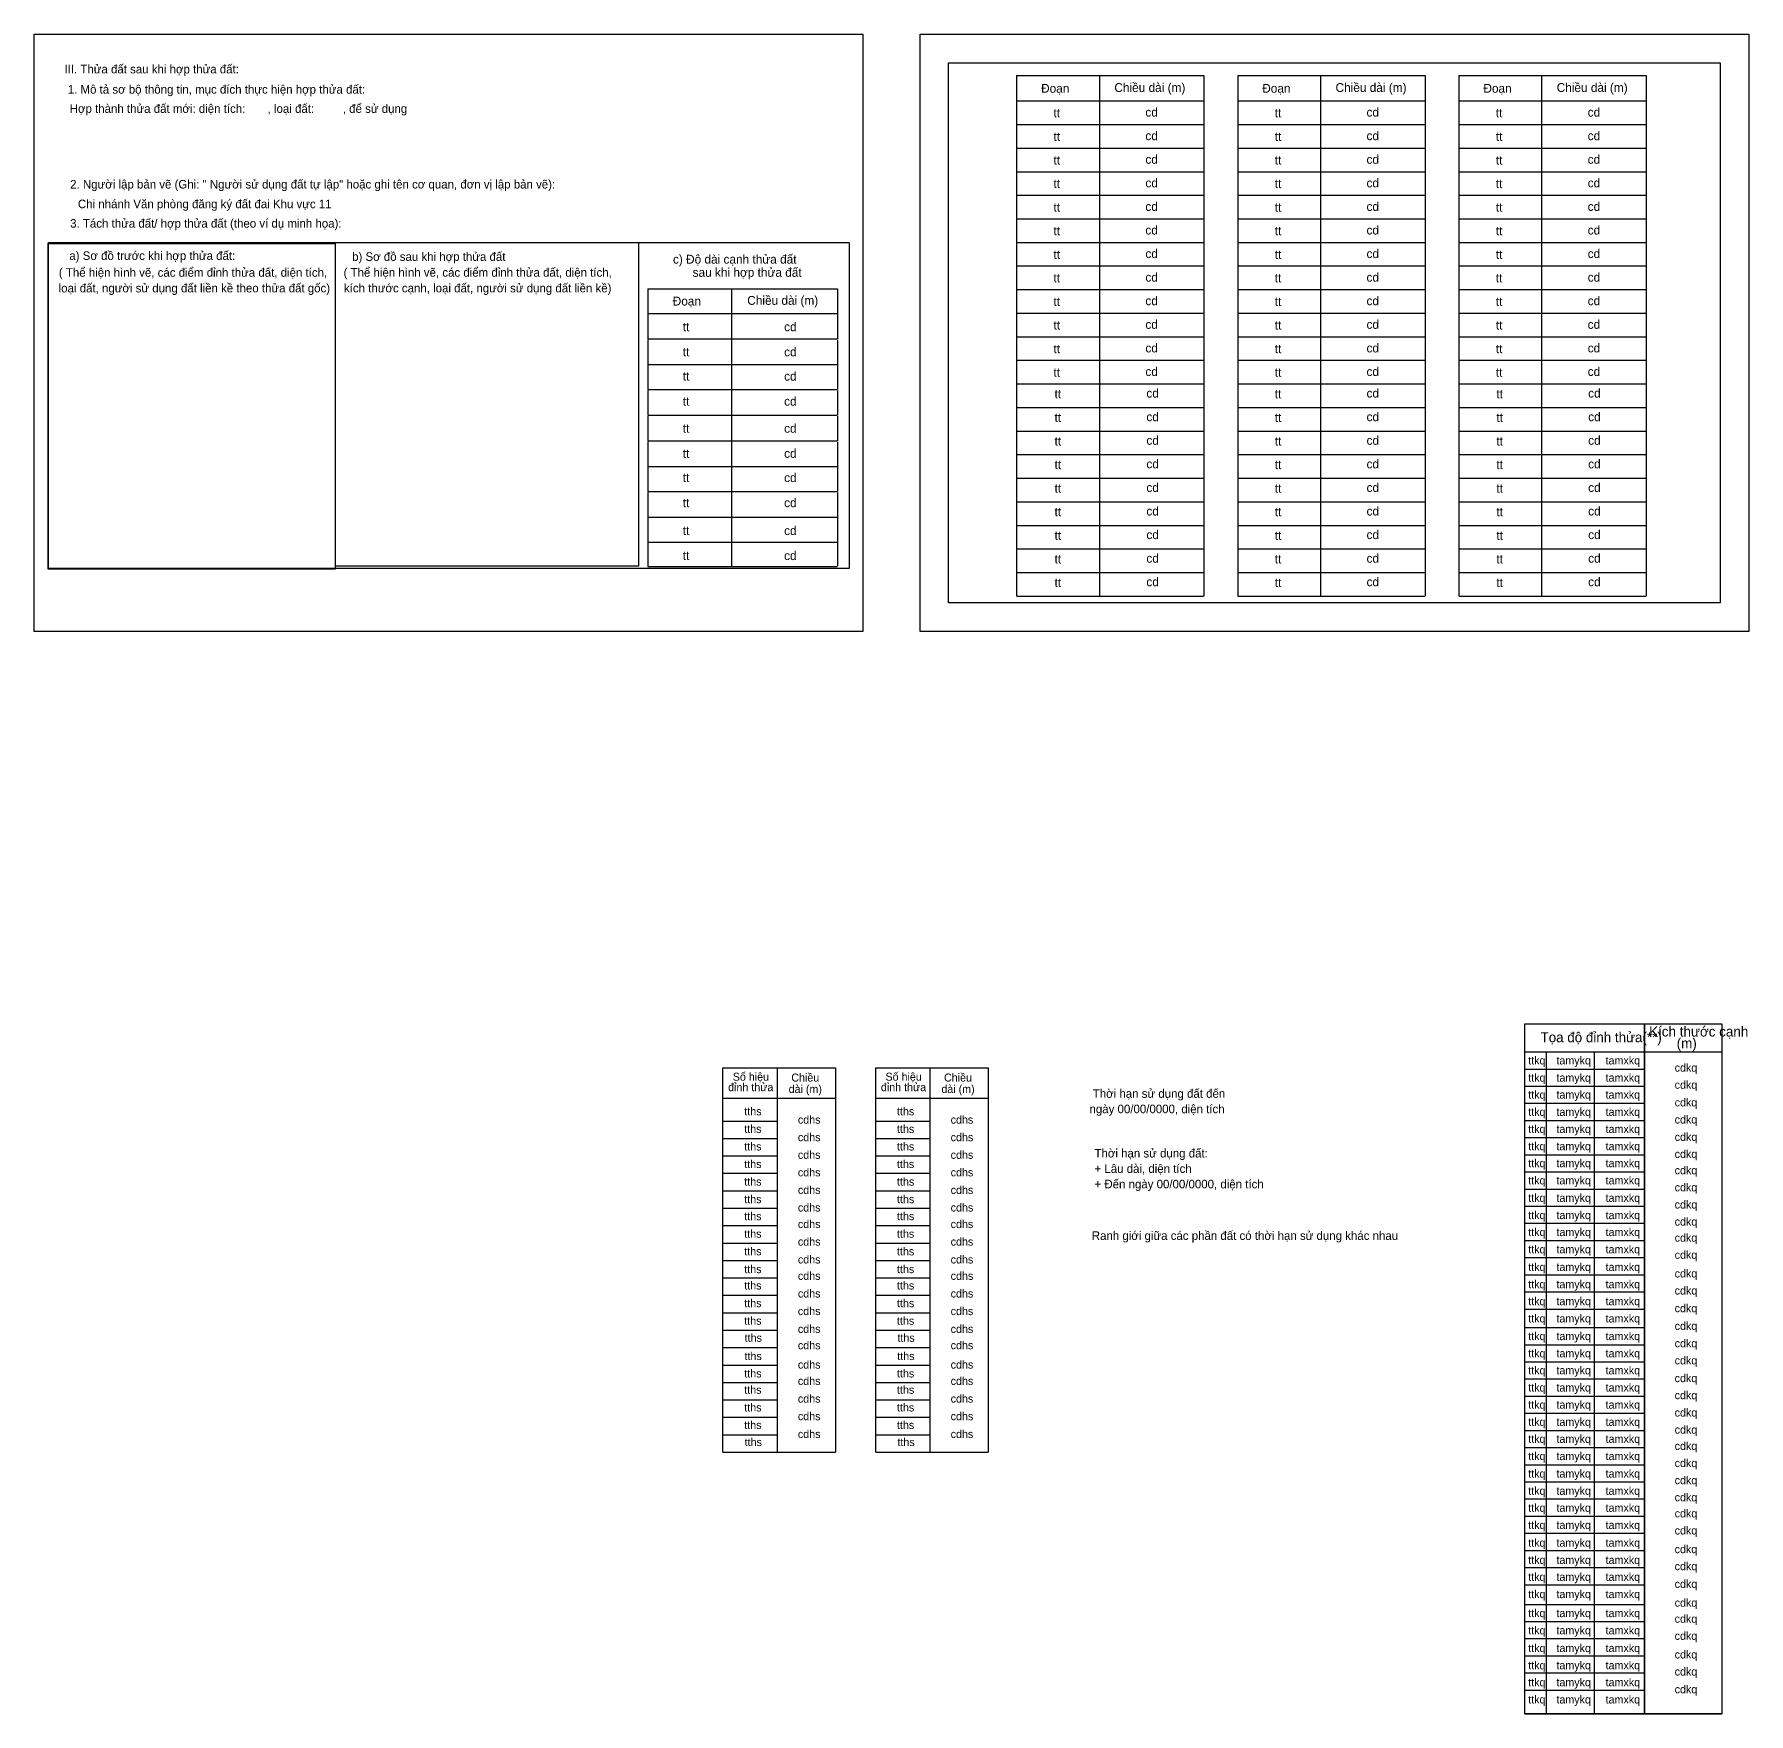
# Model space of a CAD drawing. Extents: x 559917 to 560142, y 2373609 to 2373668.
# Drawn here: x 560020.1 to 560080.1, y 2373609.4 to 2373668.2 of the extents above; entities that cross this region are included whole.
import ezdxf

# ---------------------------------------------------------------- set-up
doc = ezdxf.new("R2010")
doc.units = 0
for name, color, linetype in [('Level 24', 7, 'Continuous'), ('Level 25', 7, 'Continuous'), ('Level 56', 7, 'Continuous'), ('Level 60', 7, 'Continuous'), ('Level 61', 7, 'Continuous')]:
    doc.layers.add(name, color=color, linetype=linetype)

msp = doc.modelspace()

# ---------------------------------------------------------------- linework, layer by layer
at = {"layer": 'Level 24'}
msp.add_lwpolyline([(560030.641, 2373660.885), (560041.246, 2373660.885), (560041.246, 2373649.55), (560030.641, 2373649.55)], close=True, dxfattribs=at)
at = {"layer": 'Level 25'}
msp.add_lwpolyline([(560020.589, 2373660.845), (560030.625, 2373660.845), (560030.625, 2373649.445), (560020.589, 2373649.445)], close=True, dxfattribs=at)
at = {"layer": 'Level 60'}
for p, q in [((560054.477, 2373666.73), (560061.029, 2373666.73)), ((560054.477, 2373666.73), (560054.477, 2373648.503)), ((560057.372, 2373666.73), (560057.372, 2373648.503)), ((560061.029, 2373666.73), (560061.029, 2373648.503)), ((560062.216, 2373666.73), (560062.216, 2373648.503)), ((560062.216, 2373666.73), (560068.769, 2373666.73)), ((560065.111, 2373666.73), (560065.111, 2373648.503)), ((560068.769, 2373666.73), (560068.769, 2373648.503)), ((560069.956, 2373666.73), (560069.956, 2373648.503)), ((560069.956, 2373666.73), (560076.508, 2373666.73)), ((560072.851, 2373666.73), (560072.851, 2373648.503)), ((560076.508, 2373666.73), (560076.508, 2373648.503)), ((560054.481, 2373665.835), (560061.022, 2373665.835)), ((560062.221, 2373665.835), (560068.762, 2373665.835)), ((560069.96, 2373665.835), (560076.502, 2373665.835)), ((560054.481, 2373665.01), (560061.022, 2373665.01)), ((560062.221, 2373665.01), (560068.762, 2373665.01)), ((560069.96, 2373665.01), (560076.502, 2373665.01)), ((560054.481, 2373664.184), (560061.022, 2373664.184)), ((560062.221, 2373664.184), (560068.762, 2373664.184)), ((560069.96, 2373664.184), (560076.502, 2373664.184)), ((560054.481, 2373663.359), (560061.022, 2373663.359)), ((560062.221, 2373663.359), (560068.762, 2373663.359)), ((560069.96, 2373663.359), (560076.502, 2373663.359)), ((560054.481, 2373662.534), (560061.022, 2373662.534)), ((560062.221, 2373662.534), (560068.762, 2373662.534)), ((560069.96, 2373662.534), (560076.502, 2373662.534)), ((560054.481, 2373661.708), (560061.022, 2373661.708)), ((560062.221, 2373661.708), (560068.762, 2373661.708)), ((560069.96, 2373661.708), (560076.502, 2373661.708)), ((560041.246, 2373660.885), (560041.246, 2373649.565)), ((560054.481, 2373660.883), (560061.022, 2373660.883)), ((560062.221, 2373660.883), (560068.762, 2373660.883)), ((560069.96, 2373660.883), (560076.502, 2373660.883)), ((560054.481, 2373660.058), (560061.022, 2373660.058)), ((560062.221, 2373660.058), (560068.762, 2373660.058)), ((560069.96, 2373660.058), (560076.502, 2373660.058)), ((560041.568, 2373659.263), (560048.206, 2373659.263)), ((560041.568, 2373659.263), (560041.568, 2373658.395)), ((560044.5, 2373659.263), (560044.5, 2373658.395)), ((560048.211, 2373659.263), (560048.211, 2373658.395)), ((560054.481, 2373659.232), (560061.022, 2373659.232)), ((560062.221, 2373659.232), (560068.762, 2373659.232)), ((560069.96, 2373659.232), (560076.502, 2373659.232)), ((560041.568, 2373658.378), (560041.568, 2373657.51)), ((560041.572, 2373658.395), (560048.199, 2373658.395)), ((560044.5, 2373658.378), (560044.5, 2373657.51)), ((560048.211, 2373658.378), (560048.211, 2373657.51)), ((560054.481, 2373658.407), (560061.022, 2373658.407)), ((560062.221, 2373658.407), (560068.762, 2373658.407)), ((560069.96, 2373658.407), (560076.502, 2373658.407)), ((560041.568, 2373657.477), (560041.568, 2373656.61)), ((560041.572, 2373657.51), (560048.199, 2373657.51)), ((560044.5, 2373657.477), (560044.5, 2373656.61)), ((560048.211, 2373657.477), (560048.211, 2373656.61)), ((560054.481, 2373657.582), (560061.022, 2373657.582)), ((560062.221, 2373657.582), (560068.762, 2373657.582)), ((560069.96, 2373657.582), (560076.502, 2373657.582)), ((560041.568, 2373656.599), (560041.568, 2373655.732)), ((560041.572, 2373656.61), (560048.199, 2373656.61)), ((560044.5, 2373656.599), (560044.5, 2373655.732)), ((560048.211, 2373656.599), (560048.211, 2373655.732)), ((560054.481, 2373656.756), (560061.022, 2373656.756)), ((560062.221, 2373656.756), (560068.762, 2373656.756)), ((560069.96, 2373656.756), (560076.502, 2373656.756)), ((560054.481, 2373655.931), (560061.022, 2373655.931)), ((560062.221, 2373655.931), (560068.762, 2373655.931)), ((560069.96, 2373655.931), (560076.502, 2373655.931)), ((560041.568, 2373655.699), (560041.568, 2373654.832)), ((560041.572, 2373655.732), (560048.199, 2373655.732)), ((560044.5, 2373655.699), (560044.5, 2373654.832)), ((560048.211, 2373655.699), (560048.211, 2373654.832)), ((560041.568, 2373654.807), (560041.568, 2373653.939)), ((560041.572, 2373654.832), (560048.199, 2373654.832)), ((560044.5, 2373654.807), (560044.5, 2373653.939)), ((560048.211, 2373654.807), (560048.211, 2373653.939)), ((560054.481, 2373655.106), (560061.022, 2373655.106)), ((560062.221, 2373655.106), (560068.762, 2373655.106)), ((560069.96, 2373655.106), (560076.502, 2373655.106)), ((560054.481, 2373654.28), (560061.022, 2373654.28)), ((560062.221, 2373654.28), (560068.762, 2373654.28)), ((560069.96, 2373654.28), (560076.502, 2373654.28)), ((560041.568, 2373653.907), (560041.568, 2373653.039)), ((560041.572, 2373653.939), (560048.199, 2373653.939)), ((560044.5, 2373653.907), (560044.5, 2373653.039)), ((560048.211, 2373653.907), (560048.211, 2373653.039)), ((560054.481, 2373653.455), (560061.022, 2373653.455)), ((560062.221, 2373653.455), (560068.762, 2373653.455)), ((560069.96, 2373653.455), (560076.502, 2373653.455)), ((560041.568, 2373653.028), (560041.568, 2373652.161)), ((560041.572, 2373653.039), (560048.199, 2373653.039)), ((560044.5, 2373653.028), (560044.5, 2373652.161)), ((560048.211, 2373653.028), (560048.211, 2373652.161)), ((560054.481, 2373652.63), (560061.022, 2373652.63)), ((560062.221, 2373652.63), (560068.762, 2373652.63)), ((560069.96, 2373652.63), (560076.502, 2373652.63)), ((560041.568, 2373652.128), (560041.568, 2373651.261)), ((560041.572, 2373652.161), (560048.199, 2373652.161)), ((560044.5, 2373652.128), (560044.5, 2373651.261)), ((560048.211, 2373652.128), (560048.211, 2373651.261)), ((560054.481, 2373651.805), (560061.022, 2373651.805)), ((560062.221, 2373651.805), (560068.762, 2373651.805)), ((560069.96, 2373651.805), (560076.502, 2373651.805)), ((560041.568, 2373651.262), (560041.568, 2373650.395)), ((560041.572, 2373651.261), (560048.199, 2373651.261)), ((560044.5, 2373651.262), (560044.5, 2373650.395)), ((560048.211, 2373651.271), (560048.211, 2373650.403)), ((560041.568, 2373650.405), (560041.568, 2373649.538)), ((560044.5, 2373650.405), (560044.5, 2373649.538)), ((560048.211, 2373650.413), (560048.211, 2373649.546)), ((560054.481, 2373650.979), (560061.022, 2373650.979)), ((560062.221, 2373650.979), (560068.762, 2373650.979)), ((560069.96, 2373650.979), (560076.502, 2373650.979)), ((560041.572, 2373650.395), (560048.199, 2373650.395)), ((560054.481, 2373650.154), (560061.022, 2373650.154)), ((560062.221, 2373650.154), (560068.762, 2373650.154)), ((560069.96, 2373650.154), (560076.502, 2373650.154)), ((560041.572, 2373649.538), (560048.199, 2373649.538)), ((560054.481, 2373649.329), (560061.022, 2373649.329)), ((560062.221, 2373649.329), (560068.762, 2373649.329)), ((560069.96, 2373649.329), (560076.502, 2373649.329)), ((560054.481, 2373648.503), (560061.022, 2373648.503)), ((560062.221, 2373648.503), (560068.762, 2373648.503)), ((560069.96, 2373648.503), (560076.502, 2373648.503)), ((560072.257, 2373633.534), (560076.448, 2373633.534)), ((560076.448, 2373633.158), (560076.448, 2373624.926)), ((560072.257, 2373632.552), (560079.156, 2373632.552)), ((560072.257, 2373632.552), (560073.004, 2373632.552)), ((560073.004, 2373632.552), (560073.004, 2373609.387)), ((560073.004, 2373632.552), (560074.692, 2373632.552)), ((560074.692, 2373632.552), (560074.692, 2373609.387)), ((560074.692, 2373632.552), (560076.448, 2373632.552)), ((560076.448, 2373632.552), (560077.802, 2373632.552)), ((560077.802, 2373632.552), (560079.156, 2373632.552)), ((560044.2, 2373631.994), (560048.132, 2373631.994)), ((560044.2, 2373618.542), (560044.2, 2373631.994)), ((560046.104, 2373618.542), (560046.104, 2373631.994)), ((560048.132, 2373631.994), (560048.132, 2373618.542)), ((560049.546, 2373631.994), (560053.478, 2373631.994)), ((560049.546, 2373618.542), (560049.546, 2373631.994)), ((560051.45, 2373618.542), (560051.45, 2373631.994)), ((560053.478, 2373631.994), (560053.478, 2373618.542)), ((560072.257, 2373631.952), (560076.448, 2373631.952)), ((560072.257, 2373631.352), (560076.448, 2373631.352)), ((560044.2, 2373630.932), (560048.132, 2373630.932)), ((560049.546, 2373630.932), (560053.478, 2373630.932)), ((560072.257, 2373630.752), (560076.448, 2373630.752)), ((560044.2, 2373630.132), (560046.104, 2373630.132)), ((560049.546, 2373630.132), (560051.45, 2373630.132)), ((560072.257, 2373630.152), (560076.448, 2373630.152)), ((560044.2, 2373629.522), (560046.104, 2373629.522)), ((560049.546, 2373629.522), (560051.45, 2373629.522)), ((560072.257, 2373629.552), (560076.448, 2373629.552)), ((560044.2, 2373628.912), (560046.104, 2373628.912)), ((560049.546, 2373628.912), (560051.45, 2373628.912)), ((560072.257, 2373628.952), (560076.448, 2373628.952)), ((560044.2, 2373628.302), (560046.104, 2373628.302)), ((560049.546, 2373628.302), (560051.45, 2373628.302)), ((560072.257, 2373628.352), (560076.448, 2373628.352)), ((560044.2, 2373627.692), (560046.104, 2373627.692)), ((560049.546, 2373627.692), (560051.45, 2373627.692)), ((560072.257, 2373627.752), (560076.448, 2373627.752)), ((560044.2, 2373627.082), (560046.104, 2373627.082)), ((560049.546, 2373627.082), (560051.45, 2373627.082)), ((560072.257, 2373627.152), (560076.448, 2373627.152)), ((560044.2, 2373626.472), (560046.104, 2373626.472)), ((560049.546, 2373626.472), (560051.45, 2373626.472)), ((560072.257, 2373626.552), (560076.448, 2373626.552)), ((560044.2, 2373625.862), (560046.104, 2373625.862)), ((560049.546, 2373625.862), (560051.45, 2373625.862)), ((560072.257, 2373625.952), (560076.448, 2373625.952)), ((560044.2, 2373625.252), (560046.104, 2373625.252)), ((560049.546, 2373625.252), (560051.45, 2373625.252)), ((560072.257, 2373625.352), (560076.448, 2373625.352)), ((560044.2, 2373624.642), (560046.104, 2373624.642)), ((560049.546, 2373624.642), (560051.45, 2373624.642)), ((560072.257, 2373624.752), (560076.448, 2373624.752)), ((560044.2, 2373624.032), (560046.104, 2373624.032)), ((560049.546, 2373624.032), (560051.45, 2373624.032)), ((560072.257, 2373624.152), (560076.448, 2373624.152)), ((560044.2, 2373623.422), (560046.104, 2373623.422)), ((560049.546, 2373623.422), (560051.45, 2373623.422)), ((560072.257, 2373623.552), (560076.448, 2373623.552)), ((560044.2, 2373622.812), (560046.104, 2373622.812)), ((560049.546, 2373622.812), (560051.45, 2373622.812)), ((560072.257, 2373622.903), (560073.004, 2373622.903)), ((560073.004, 2373622.903), (560074.692, 2373622.903)), ((560074.692, 2373622.903), (560076.448, 2373622.903)), ((560044.2, 2373622.202), (560046.104, 2373622.202)), ((560049.546, 2373622.202), (560051.45, 2373622.202)), ((560072.257, 2373622.303), (560076.448, 2373622.303)), ((560072.257, 2373621.703), (560076.448, 2373621.703)), ((560044.2, 2373621.592), (560046.104, 2373621.592)), ((560049.546, 2373621.592), (560051.45, 2373621.592)), ((560072.257, 2373621.103), (560076.448, 2373621.103)), ((560044.2, 2373620.982), (560046.104, 2373620.982)), ((560049.546, 2373620.982), (560051.45, 2373620.982)), ((560072.257, 2373620.503), (560076.448, 2373620.503)), ((560044.2, 2373620.372), (560046.104, 2373620.372)), ((560049.546, 2373620.372), (560051.45, 2373620.372)), ((560072.257, 2373619.903), (560076.448, 2373619.903)), ((560044.2, 2373619.762), (560046.104, 2373619.762)), ((560049.546, 2373619.762), (560051.45, 2373619.762)), ((560072.257, 2373619.303), (560076.448, 2373619.303)), ((560044.2, 2373619.152), (560046.104, 2373619.152)), ((560049.546, 2373619.152), (560051.45, 2373619.152)), ((560072.257, 2373618.703), (560076.448, 2373618.703)), ((560044.2, 2373618.542), (560048.132, 2373618.542)), ((560049.546, 2373618.542), (560053.478, 2373618.542)), ((560072.257, 2373618.103), (560076.448, 2373618.103)), ((560072.257, 2373617.503), (560076.448, 2373617.503)), ((560072.257, 2373616.903), (560076.448, 2373616.903)), ((560072.257, 2373616.303), (560076.448, 2373616.303)), ((560072.257, 2373615.703), (560076.448, 2373615.703)), ((560072.257, 2373615.103), (560076.448, 2373615.103)), ((560072.257, 2373614.503), (560076.448, 2373614.503)), ((560072.257, 2373613.903), (560076.448, 2373613.903)), ((560072.257, 2373613.215), (560076.448, 2373613.215)), ((560072.257, 2373612.615), (560076.448, 2373612.615)), ((560072.257, 2373612.015), (560076.448, 2373612.015)), ((560072.257, 2373611.415), (560076.448, 2373611.415)), ((560072.257, 2373610.815), (560076.448, 2373610.815)), ((560072.257, 2373610.215), (560076.448, 2373610.215)), ((560072.257, 2373609.387), (560079.156, 2373609.387))]:
    msp.add_line(p, q, dxfattribs=at)
for points in [[(560020.59, 2373660.885), (560048.612, 2373660.885), (560048.612, 2373649.473), (560020.59, 2373649.473)], [(560072.257, 2373633.534), (560076.448, 2373633.534), (560076.448, 2373609.387), (560072.257, 2373609.387)], [(560076.448, 2373633.534), (560079.156, 2373633.534), (560079.156, 2373609.387), (560076.448, 2373609.387)]]:
    msp.add_lwpolyline(points, close=True, dxfattribs=at)
at = {"layer": 'Level 61'}
for points in [[(560020.098, 2373668.167), (560049.098, 2373668.167), (560049.098, 2373647.267), (560020.098, 2373647.267)], [(560051.098, 2373668.167), (560080.098, 2373668.167), (560080.098, 2373647.267), (560051.098, 2373647.267)], [(560052.098, 2373667.167), (560079.098, 2373667.167), (560079.098, 2373648.267), (560052.098, 2373648.267)]]:
    msp.add_lwpolyline(points, close=True, dxfattribs=at)

# ---------------------------------------------------------------- texts
at = {"layer": 'Level 56'}
for s, height, p in [('tt', 0.3095, (560055.769, 2373665.26)), ('cd', 0.3095, (560058.983, 2373665.286)), ('tt', 0.3095, (560063.509, 2373665.26)), ('cd', 0.3095, (560066.722, 2373665.286)), ('tt', 0.3095, (560071.248, 2373665.26)), ('cd', 0.3095, (560074.462, 2373665.286)), ('tt', 0.3095, (560055.769, 2373664.435)), ('cd', 0.3095, (560058.983, 2373664.461)), ('tt', 0.3095, (560063.509, 2373664.435)), ('cd', 0.3095, (560066.722, 2373664.461)), ('tt', 0.3095, (560071.248, 2373664.435)), ('cd', 0.3095, (560074.462, 2373664.461)), ('tt', 0.3095, (560055.769, 2373663.609)), ('cd', 0.3095, (560058.983, 2373663.636)), ('tt', 0.3095, (560063.509, 2373663.609)), ('cd', 0.3095, (560066.722, 2373663.636)), ('tt', 0.3095, (560071.248, 2373663.609)), ('cd', 0.3095, (560074.462, 2373663.636)), ('tt', 0.3095, (560055.769, 2373662.784)), ('cd', 0.3095, (560058.983, 2373662.81)), ('tt', 0.3095, (560063.509, 2373662.784)), ('cd', 0.3095, (560066.722, 2373662.81)), ('tt', 0.3095, (560071.248, 2373662.784)), ('cd', 0.3095, (560074.462, 2373662.81)), ('tt', 0.3095, (560055.769, 2373661.959)), ('cd', 0.3095, (560058.983, 2373661.985)), ('tt', 0.3095, (560063.509, 2373661.959)), ('cd', 0.3095, (560066.722, 2373661.985)), ('tt', 0.3095, (560071.248, 2373661.959)), ('cd', 0.3095, (560074.462, 2373661.985)), ('tt', 0.3095, (560055.769, 2373661.133)), ('cd', 0.3095, (560058.983, 2373661.16)), ('tt', 0.3095, (560063.509, 2373661.133)), ('cd', 0.3095, (560066.722, 2373661.16)), ('tt', 0.3095, (560071.248, 2373661.133)), ('cd', 0.3095, (560074.462, 2373661.16)), ('cd', 0.3095, (560058.983, 2373660.335)), ('cd', 0.3095, (560066.722, 2373660.335)), ('cd', 0.3095, (560074.462, 2373660.335)), ('tt', 0.3095, (560055.769, 2373660.308)), ('tt', 0.3095, (560063.509, 2373660.308)), ('tt', 0.3095, (560071.248, 2373660.308)), ('tt', 0.3095, (560055.769, 2373659.483)), ('cd', 0.3095, (560058.983, 2373659.509)), ('tt', 0.3095, (560063.509, 2373659.483)), ('cd', 0.3095, (560066.722, 2373659.509)), ('tt', 0.3095, (560071.248, 2373659.483)), ('cd', 0.3095, (560074.462, 2373659.509)), ('tt', 0.3095, (560055.769, 2373658.657)), ('cd', 0.3095, (560058.983, 2373658.684)), ('tt', 0.3095, (560063.509, 2373658.657)), ('cd', 0.3095, (560066.722, 2373658.684)), ('tt', 0.3095, (560071.248, 2373658.657)), ('cd', 0.3095, (560074.462, 2373658.684)), ('tt', 0.3095, (560042.792, 2373657.774)), ('cd', 0.3095, (560046.34, 2373657.774)), ('tt', 0.3095, (560055.769, 2373657.832)), ('cd', 0.3095, (560058.983, 2373657.859)), ('tt', 0.3095, (560063.509, 2373657.832)), ('cd', 0.3095, (560066.722, 2373657.859)), ('tt', 0.3095, (560071.248, 2373657.832)), ('cd', 0.3095, (560074.462, 2373657.859)), ('tt', 0.3095, (560042.792, 2373656.896)), ('cd', 0.3095, (560046.34, 2373656.896)), ('tt', 0.3095, (560055.769, 2373657.007)), ('cd', 0.3095, (560058.983, 2373657.033)), ('tt', 0.3095, (560063.509, 2373657.007)), ('cd', 0.3095, (560066.722, 2373657.033)), ('tt', 0.3095, (560071.248, 2373657.007)), ('cd', 0.3095, (560074.462, 2373657.033)), ('tt', 0.3095, (560055.769, 2373656.181)), ('cd', 0.3095, (560058.983, 2373656.208)), ('tt', 0.3095, (560063.509, 2373656.181)), ('cd', 0.3095, (560066.722, 2373656.208)), ('tt', 0.3095, (560071.248, 2373656.181)), ('cd', 0.3095, (560074.462, 2373656.208)), ('tt', 0.3095, (560042.792, 2373656.046)), ('cd', 0.3095, (560046.34, 2373656.046)), ('tt', 0.3095, (560042.792, 2373655.169)), ('cd', 0.3095, (560046.34, 2373655.169)), ('tt', 0.3095, (560055.805, 2373655.424)), ('cd', 0.3095, (560059.018, 2373655.451)), ('tt', 0.3095, (560063.51, 2373655.424)), ('cd', 0.3095, (560066.723, 2373655.451)), ('tt', 0.3095, (560071.265, 2373655.424)), ('cd', 0.3095, (560074.479, 2373655.451)), ('tt', 0.3095, (560055.805, 2373654.599)), ('cd', 0.3095, (560059.018, 2373654.625)), ('tt', 0.3095, (560063.51, 2373654.599)), ('cd', 0.3095, (560066.723, 2373654.625)), ('tt', 0.3095, (560071.265, 2373654.599)), ('cd', 0.3095, (560074.479, 2373654.625)), ('tt', 0.3095, (560042.792, 2373654.222)), ('cd', 0.3095, (560046.34, 2373654.222)), ('tt', 0.3095, (560055.805, 2373653.773)), ('cd', 0.3095, (560059.018, 2373653.8)), ('tt', 0.3095, (560063.51, 2373653.773)), ('cd', 0.3095, (560066.723, 2373653.8)), ('tt', 0.3095, (560071.265, 2373653.773)), ('cd', 0.3095, (560074.479, 2373653.8)), ('tt', 0.3095, (560042.792, 2373653.344)), ('cd', 0.3095, (560046.34, 2373653.344)), ('cd', 0.3095, (560046.34, 2373652.495)), ('tt', 0.3095, (560055.805, 2373652.948)), ('cd', 0.3095, (560059.018, 2373652.975)), ('tt', 0.3095, (560063.51, 2373652.948)), ('cd', 0.3095, (560066.723, 2373652.975)), ('tt', 0.3095, (560071.265, 2373652.948)), ('cd', 0.3095, (560074.479, 2373652.975)), ('tt', 0.3095, (560042.792, 2373652.495)), ('tt', 0.3095, (560055.805, 2373652.123)), ('cd', 0.3095, (560059.018, 2373652.149)), ('tt', 0.3095, (560063.51, 2373652.123)), ('cd', 0.3095, (560066.723, 2373652.149)), ('tt', 0.3095, (560071.265, 2373652.123)), ('cd', 0.3095, (560074.479, 2373652.149)), ('tt', 0.3095, (560042.792, 2373651.617)), ('cd', 0.3095, (560046.34, 2373651.617)), ('cd', 0.3095, (560059.018, 2373651.324)), ('cd', 0.3095, (560066.723, 2373651.324)), ('cd', 0.3095, (560074.479, 2373651.324)), ('tt', 0.3095, (560055.805, 2373651.298)), ('tt', 0.3095, (560063.51, 2373651.298)), ('tt', 0.3095, (560071.265, 2373651.298)), ('tt', 0.3095, (560042.792, 2373650.642)), ('cd', 0.3095, (560046.34, 2373650.642)), ('tt', 0.3095, (560055.805, 2373650.472)), ('cd', 0.3095, (560059.018, 2373650.499)), ('tt', 0.3095, (560063.51, 2373650.472)), ('cd', 0.3095, (560066.723, 2373650.499)), ('tt', 0.3095, (560071.265, 2373650.472)), ('cd', 0.3095, (560074.479, 2373650.499)), ('tt', 0.3095, (560042.792, 2373649.765)), ('cd', 0.3095, (560046.34, 2373649.765)), ('tt', 0.3095, (560055.805, 2373649.647)), ('cd', 0.3095, (560059.018, 2373649.673)), ('tt', 0.3095, (560063.51, 2373649.647)), ('cd', 0.3095, (560066.723, 2373649.673)), ('tt', 0.3095, (560071.265, 2373649.647)), ('cd', 0.3095, (560074.479, 2373649.673)), ('tt', 0.3095, (560055.805, 2373648.822)), ('cd', 0.3095, (560059.018, 2373648.848)), ('tt', 0.3095, (560063.51, 2373648.822)), ('cd', 0.3095, (560066.723, 2373648.848)), ('tt', 0.3095, (560071.265, 2373648.822)), ('cd', 0.3095, (560074.479, 2373648.848)), ('ttkq', 0.28, (560072.382, 2373632.112)), ('tamykq', 0.28, (560073.368, 2373632.112)), ('tamxkq', 0.28, (560075.09, 2373632.112)), ('ttkq', 0.28, (560072.382, 2373631.509)), ('tamykq', 0.28, (560073.368, 2373631.509)), ('tamxkq', 0.28, (560075.09, 2373631.509)), ('cdkq', 0.28, (560077.506, 2373631.859)), ('Thời hạn sử dụng đất đến', 0.3, (560057.142, 2373630.944)), ('ttkq', 0.28, (560072.382, 2373630.915)), ('tamykq', 0.28, (560073.368, 2373630.915)), ('tamxkq', 0.28, (560075.09, 2373630.915)), ('cdkq', 0.28, (560077.506, 2373631.261)), ('tths', 0.28, (560044.945, 2373630.331)), ('tths', 0.28, (560050.29, 2373630.331)), ('ngày 00/00/0000, diện tích', 0.3, (560057.028, 2373630.404)), ('ttkq', 0.28, (560072.382, 2373630.312)), ('tamykq', 0.28, (560073.368, 2373630.312)), ('tamxkq', 0.28, (560075.09, 2373630.312)), ('cdkq', 0.28, (560077.506, 2373630.642)), ('tths', 0.28, (560044.945, 2373629.716)), ('cdhs', 0.28, (560046.822, 2373630.039)), ('tths', 0.28, (560050.29, 2373629.716)), ('cdhs', 0.28, (560052.168, 2373630.039)), ('ttkq', 0.28, (560072.382, 2373629.713)), ('tamykq', 0.28, (560073.368, 2373629.713)), ('tamxkq', 0.28, (560075.09, 2373629.713)), ('cdkq', 0.28, (560077.506, 2373630.044)), ('cdhs', 0.28, (560046.822, 2373629.424)), ('cdhs', 0.28, (560052.168, 2373629.424)), ('ttkq', 0.28, (560072.382, 2373629.11)), ('tamykq', 0.28, (560073.368, 2373629.11)), ('tamxkq', 0.28, (560075.09, 2373629.11)), ('cdkq', 0.28, (560077.506, 2373629.436)), ('tths', 0.28, (560044.945, 2373629.101)), ('cdhs', 0.28, (560046.822, 2373628.809)), ('tths', 0.28, (560050.29, 2373629.101)), ('cdhs', 0.28, (560052.168, 2373628.809)), ('Thời hạn sử dụng đất:', 0.3, (560057.202, 2373628.855)), ('ttkq', 0.28, (560072.382, 2373628.516)), ('tamykq', 0.28, (560073.368, 2373628.516)), ('tamxkq', 0.28, (560075.09, 2373628.516)), ('cdkq', 0.28, (560077.506, 2373628.839)), ('tths', 0.28, (560044.945, 2373628.486)), ('cdhs', 0.28, (560046.822, 2373628.194)), ('tths', 0.28, (560050.29, 2373628.486)), ('cdhs', 0.28, (560052.168, 2373628.194)), ('+ Lâu dài, diện tích', 0.3, (560057.202, 2373628.315)), ('ttkq', 0.28, (560072.382, 2373627.913)), ('tamykq', 0.28, (560073.368, 2373627.913)), ('tamxkq', 0.28, (560075.09, 2373627.913)), ('cdkq', 0.28, (560077.506, 2373628.267)), ('tths', 0.28, (560044.945, 2373627.871)), ('cdhs', 0.28, (560046.822, 2373627.579)), ('tths', 0.28, (560050.29, 2373627.871)), ('cdhs', 0.28, (560052.168, 2373627.579)), ('+ Đến ngày 00/00/0000, diện tích', 0.3, (560057.202, 2373627.775)), ('cdkq', 0.28, (560077.506, 2373627.67)), ('tths', 0.28, (560044.945, 2373627.256)), ('cdhs', 0.28, (560046.822, 2373626.964)), ('tths', 0.28, (560050.29, 2373627.256)), ('cdhs', 0.28, (560052.168, 2373626.964)), ('ttkq', 0.28, (560072.382, 2373627.301)), ('tamykq', 0.28, (560073.368, 2373627.301)), ('tamxkq', 0.28, (560075.09, 2373627.301)), ('cdkq', 0.28, (560077.506, 2373627.068)), ('tths', 0.28, (560044.945, 2373626.661)), ('cdhs', 0.28, (560046.822, 2373626.385)), ('tths', 0.28, (560050.29, 2373626.661)), ('cdhs', 0.28, (560052.168, 2373626.385)), ('ttkq', 0.28, (560072.382, 2373626.698)), ('tamykq', 0.28, (560073.368, 2373626.698)), ('tamxkq', 0.28, (560075.09, 2373626.698)), ('cdkq', 0.28, (560077.506, 2373626.47)), ('tths', 0.28, (560044.945, 2373626.046)), ('cdhs', 0.28, (560046.822, 2373625.77)), ('tths', 0.28, (560050.29, 2373626.046)), ('cdhs', 0.28, (560052.168, 2373625.77)), ('Ranh giới giữa các phần đất có thời hạn sử dụng khác nhau', 0.3, (560057.107, 2373625.97)), ('ttkq', 0.28, (560072.382, 2373626.104)), ('tamykq', 0.28, (560073.368, 2373626.104)), ('tamxkq', 0.28, (560075.09, 2373626.104)), ('cdkq', 0.28, (560077.506, 2373625.908)), ('tths', 0.28, (560044.945, 2373625.431)), ('cdhs', 0.28, (560046.822, 2373625.145)), ('tths', 0.28, (560050.29, 2373625.431)), ('cdhs', 0.28, (560052.168, 2373625.145)), ('ttkq', 0.28, (560072.382, 2373625.501)), ('tamykq', 0.28, (560073.368, 2373625.501)), ('tamxkq', 0.28, (560075.09, 2373625.501)), ('cdkq', 0.28, (560077.506, 2373625.31)), ('tths', 0.28, (560044.945, 2373624.807)), ('cdhs', 0.28, (560046.822, 2373624.573)), ('tths', 0.28, (560050.29, 2373624.807)), ('cdhs', 0.28, (560052.168, 2373624.573)), ('ttkq', 0.28, (560072.382, 2373624.882)), ('tamykq', 0.28, (560073.368, 2373624.882)), ('tamxkq', 0.28, (560075.09, 2373624.882)), ('cdkq', 0.28, (560077.506, 2373624.656)), ('tths', 0.28, (560044.945, 2373624.235)), ('cdhs', 0.28, (560046.822, 2373623.954)), ('tths', 0.28, (560050.29, 2373624.235)), ('cdhs', 0.28, (560052.168, 2373623.954)), ('ttkq', 0.28, (560072.382, 2373624.279)), ('tamykq', 0.28, (560073.368, 2373624.279)), ('tamxkq', 0.28, (560075.09, 2373624.279)), ('cdkq', 0.28, (560077.506, 2373624.058)), ('tths', 0.28, (560044.945, 2373623.616)), ('cdhs', 0.28, (560046.822, 2373623.339)), ('tths', 0.28, (560050.29, 2373623.616)), ('cdhs', 0.28, (560052.168, 2373623.339)), ('ttkq', 0.28, (560072.382, 2373623.685)), ('tamykq', 0.28, (560073.368, 2373623.685)), ('tamxkq', 0.28, (560075.09, 2373623.685)), ('cdkq', 0.28, (560077.506, 2373623.439)), ('tths', 0.28, (560044.945, 2373623.001)), ('cdhs', 0.28, (560046.822, 2373622.715)), ('tths', 0.28, (560050.29, 2373623.001)), ('cdhs', 0.28, (560052.168, 2373622.715)), ('ttkq', 0.28, (560072.382, 2373623.082)), ('tamykq', 0.28, (560073.368, 2373623.082)), ('tamxkq', 0.28, (560075.09, 2373623.082)), ('cdkq', 0.28, (560077.506, 2373622.82)), ('tths', 0.28, (560044.959, 2373622.405)), ('cdhs', 0.28, (560046.822, 2373622.143)), ('tths', 0.28, (560050.305, 2373622.405)), ('cdhs', 0.28, (560052.168, 2373622.143)), ('ttkq', 0.28, (560072.382, 2373622.463)), ('tamykq', 0.28, (560073.368, 2373622.463)), ('tamxkq', 0.28, (560075.09, 2373622.463)), ('cdkq', 0.28, (560077.506, 2373622.21)), ('tths', 0.28, (560044.954, 2373621.765)), ('cdhs', 0.28, (560046.822, 2373621.466)), ('tths', 0.28, (560050.3, 2373621.765)), ('cdhs', 0.28, (560052.168, 2373621.466)), ('ttkq', 0.28, (560072.382, 2373621.86)), ('tamykq', 0.28, (560073.368, 2373621.86)), ('tamxkq', 0.28, (560075.09, 2373621.86)), ('cdkq', 0.28, (560077.506, 2373621.612)), ('tths', 0.28, (560044.945, 2373621.157)), ('cdhs', 0.28, (560046.822, 2373620.894)), ('tths', 0.28, (560050.29, 2373621.157)), ('cdhs', 0.28, (560052.168, 2373620.894)), ('ttkq', 0.28, (560072.382, 2373621.266)), ('tamykq', 0.28, (560073.368, 2373621.266)), ('tamxkq', 0.28, (560075.09, 2373621.266)), ('cdkq', 0.28, (560077.506, 2373620.992)), ('tths', 0.28, (560044.945, 2373620.585)), ('cdhs', 0.28, (560046.822, 2373620.275)), ('tths', 0.28, (560050.29, 2373620.585)), ('cdhs', 0.28, (560052.168, 2373620.275)), ('ttkq', 0.28, (560072.382, 2373620.663)), ('tamykq', 0.28, (560073.368, 2373620.663)), ('tamxkq', 0.28, (560075.09, 2373620.663)), ('cdkq', 0.28, (560077.506, 2373620.395)), ('tths', 0.28, (560044.945, 2373619.967)), ('cdhs', 0.28, (560046.822, 2373619.66)), ('tths', 0.28, (560050.29, 2373619.967)), ('cdhs', 0.28, (560052.168, 2373619.66)), ('ttkq', 0.28, (560072.382, 2373620.064)), ('tamykq', 0.28, (560073.368, 2373620.064)), ('tamxkq', 0.28, (560075.09, 2373620.064)), ('cdkq', 0.28, (560077.506, 2373619.787)), ('tths', 0.28, (560044.945, 2373619.352)), ('cdhs', 0.28, (560046.822, 2373619.036)), ('tths', 0.28, (560050.29, 2373619.352)), ('cdhs', 0.28, (560052.168, 2373619.036)), ('ttkq', 0.28, (560072.382, 2373619.461)), ('tamykq', 0.28, (560073.368, 2373619.461)), ('tamxkq', 0.28, (560075.09, 2373619.461)), ('cdkq', 0.28, (560077.506, 2373619.189)), ('tths', 0.28, (560044.959, 2373618.755)), ('tths', 0.28, (560050.305, 2373618.755)), ('ttkq', 0.28, (560072.382, 2373618.867)), ('tamykq', 0.28, (560073.368, 2373618.867)), ('tamxkq', 0.28, (560075.09, 2373618.867)), ('cdkq', 0.28, (560077.506, 2373618.618)), ('ttkq', 0.28, (560072.382, 2373618.264)), ('tamykq', 0.28, (560073.368, 2373618.264)), ('tamxkq', 0.28, (560075.09, 2373618.264)), ('cdkq', 0.28, (560077.506, 2373618.02)), ('ttkq', 0.28, (560072.382, 2373617.652)), ('tamykq', 0.28, (560073.368, 2373617.652)), ('tamxkq', 0.28, (560075.09, 2373617.652)), ('cdkq', 0.28, (560077.506, 2373617.418)), ('ttkq', 0.28, (560072.382, 2373617.049)), ('tamykq', 0.28, (560073.368, 2373617.049)), ('tamxkq', 0.28, (560075.09, 2373617.049)), ('cdkq', 0.28, (560077.506, 2373616.82)), ('ttkq', 0.28, (560072.382, 2373616.455)), ('tamykq', 0.28, (560073.368, 2373616.455)), ('tamxkq', 0.28, (560075.09, 2373616.455)), ('cdkq', 0.28, (560077.506, 2373616.258)), ('ttkq', 0.28, (560072.382, 2373615.852)), ('tamykq', 0.28, (560073.368, 2373615.852)), ('tamxkq', 0.28, (560075.09, 2373615.852)), ('cdkq', 0.28, (560077.506, 2373615.66)), ('ttkq', 0.28, (560072.382, 2373615.232)), ('tamykq', 0.28, (560073.368, 2373615.232)), ('tamxkq', 0.28, (560075.09, 2373615.232)), ('cdkq', 0.28, (560077.506, 2373615.007)), ('ttkq', 0.28, (560072.382, 2373614.629)), ('tamykq', 0.28, (560073.368, 2373614.629)), ('tamxkq', 0.28, (560075.09, 2373614.629)), ('cdkq', 0.28, (560077.506, 2373614.409)), ('ttkq', 0.28, (560072.382, 2373614.036)), ('tamykq', 0.28, (560073.368, 2373614.036)), ('tamxkq', 0.28, (560075.09, 2373614.036)), ('cdkq', 0.28, (560077.506, 2373613.79)), ('ttkq', 0.28, (560072.382, 2373613.433)), ('tamykq', 0.28, (560073.368, 2373613.433)), ('tamxkq', 0.28, (560075.09, 2373613.433)), ('cdkq', 0.28, (560077.506, 2373613.133)), ('ttkq', 0.28, (560072.382, 2373612.768)), ('tamykq', 0.28, (560073.368, 2373612.768)), ('tamxkq', 0.28, (560075.09, 2373612.768)), ('cdkq', 0.28, (560077.506, 2373612.571)), ('ttkq', 0.28, (560072.382, 2373612.165)), ('tamykq', 0.28, (560073.368, 2373612.165)), ('tamxkq', 0.28, (560075.09, 2373612.165)), ('cdkq', 0.28, (560077.506, 2373611.973)), ('ttkq', 0.28, (560072.382, 2373611.545)), ('tamykq', 0.28, (560073.368, 2373611.545)), ('tamxkq', 0.28, (560075.09, 2373611.545)), ('cdkq', 0.28, (560077.506, 2373611.32)), ('ttkq', 0.28, (560072.382, 2373610.942)), ('tamykq', 0.28, (560073.368, 2373610.942)), ('tamxkq', 0.28, (560075.09, 2373610.942)), ('cdkq', 0.28, (560077.506, 2373610.722)), ('ttkq', 0.28, (560072.382, 2373610.348)), ('tamykq', 0.28, (560073.368, 2373610.348)), ('tamxkq', 0.28, (560075.09, 2373610.348)), ('cdkq', 0.28, (560077.506, 2373610.102)), ('ttkq', 0.28, (560072.382, 2373609.745)), ('tamykq', 0.28, (560073.368, 2373609.745)), ('tamxkq', 0.28, (560075.09, 2373609.745))]:
    msp.add_text(s, height=height, dxfattribs=at).set_placement(p)
at = {"layer": 'Level 60'}
for s, height, p in [('III. Thửa đất sau khi hợp thửa đất:', 0.3, (560021.153, 2373666.799)), ('1. Mô tả sơ bộ thông tin, mục đích thực hiện hợp thửa đất:', 0.3, (560021.269, 2373666.09)), ('Đoạn', 0.3095, (560055.333, 2373666.122)), ('Chiều dài (m)', 0.3095, (560057.898, 2373666.149)), ('Đoạn', 0.3095, (560063.072, 2373666.122)), ('Chiều dài (m)', 0.3095, (560065.638, 2373666.149)), ('Đoạn', 0.3095, (560070.812, 2373666.122)), ('Chiều dài (m)', 0.3095, (560073.377, 2373666.149)), ('Hợp thành thửa đất mới: diện tích:       , loại đất:         , để sử dụng', 0.3, (560021.337, 2373665.417)), ('2. Người lập bản vẽ (Ghi: " Người sử dụng đất tự lập" hoặc ghi tên cơ quan, đơn vị lập bản vẽ):', 0.3, (560021.353, 2373662.769)), ('Chi nhánh Văn phòng đăng ký đất đai Khu vực 11', 0.3, (560021.624, 2373662.08)), ('3. Tách thửa đất/ hợp thửa đất (theo ví dụ minh họa):', 0.3, (560021.353, 2373661.401)), ('a) Sơ đồ trước khi hợp thửa đất:', 0.3, (560021.324, 2373660.269)), ('( Thể hiện hình vẽ, các điểm đỉnh thửa đất, diện tích,', 0.3, (560020.958, 2373659.681)), ('( Thể hiện hình vẽ, các điểm đỉnh thửa đất, diện tích,', 0.3, (560030.921, 2373659.682)), ('b) Sơ đồ sau khi hợp thửa đất', 0.3, (560031.221, 2373660.236)), ('c) Độ dài cạnh thửa đất', 0.3095, (560042.448, 2373660.14)), ('      sau khi hợp thửa đất', 0.3095, (560042.448, 2373659.68)), (' loại đất, người sử dụng đất liền kề theo thửa đất gốc)', 0.3, (560020.839, 2373659.134)), (' kích thước cạnh, loại đất, người sử dụng đất liền kề)', 0.3, (560030.825, 2373659.135)), ('Đoạn', 0.3095, (560042.441, 2373658.674)), ('Chiều dài (m)', 0.3095, (560045.049, 2373658.699)), ('Tọa độ đỉnh thửa(**)', 0.35, (560072.812, 2373632.888)), ('Kích thước cạnh', 0.35144, (560076.613, 2373633.089)), ('(m)', 0.3514, (560077.576, 2373632.679)), ('Số hiệu', 0.2797, (560044.543, 2373631.543)), ('Chiều', 0.2797, (560046.591, 2373631.513)), ('Số hiệu', 0.2797, (560049.888, 2373631.543)), ('Chiều', 0.2797, (560051.936, 2373631.513)), ('đỉnh thửa', 0.2797, (560044.381, 2373631.176)), ('dài (m)', 0.2797, (560046.498, 2373631.112)), ('đỉnh thửa', 0.2797, (560049.727, 2373631.176)), ('dài (m)', 0.2797, (560051.844, 2373631.112))]:
    msp.add_text(s, height=height, dxfattribs=at).set_placement(p)

doc.saveas('drawing.dxf')
